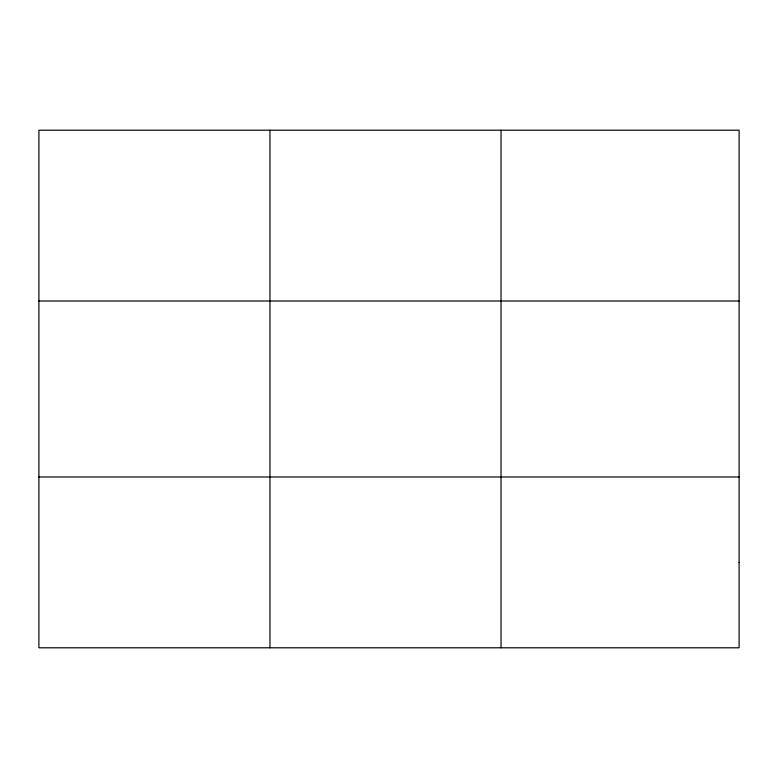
<?xml version="1.0" encoding="UTF-8"?>
<svg xmlns="http://www.w3.org/2000/svg" width="778" height="778" viewBox="0 0 778 778"><rect width="100%" height="100%" fill="white"/><g stroke="black" fill="none" stroke-linecap="round" stroke-linejoin="round"><path stroke-width="1.17" d="M269.966 647.792L269.966 130.208M501.032 647.792L501.032 130.208M38.9 301.008L739.1 301.008M38.9 476.992L739.1 476.992M739.1 562.387L739.1 647.792L38.9 647.792L38.9 130.208L739.1 130.208L739.1 562.387"/></g></svg>
